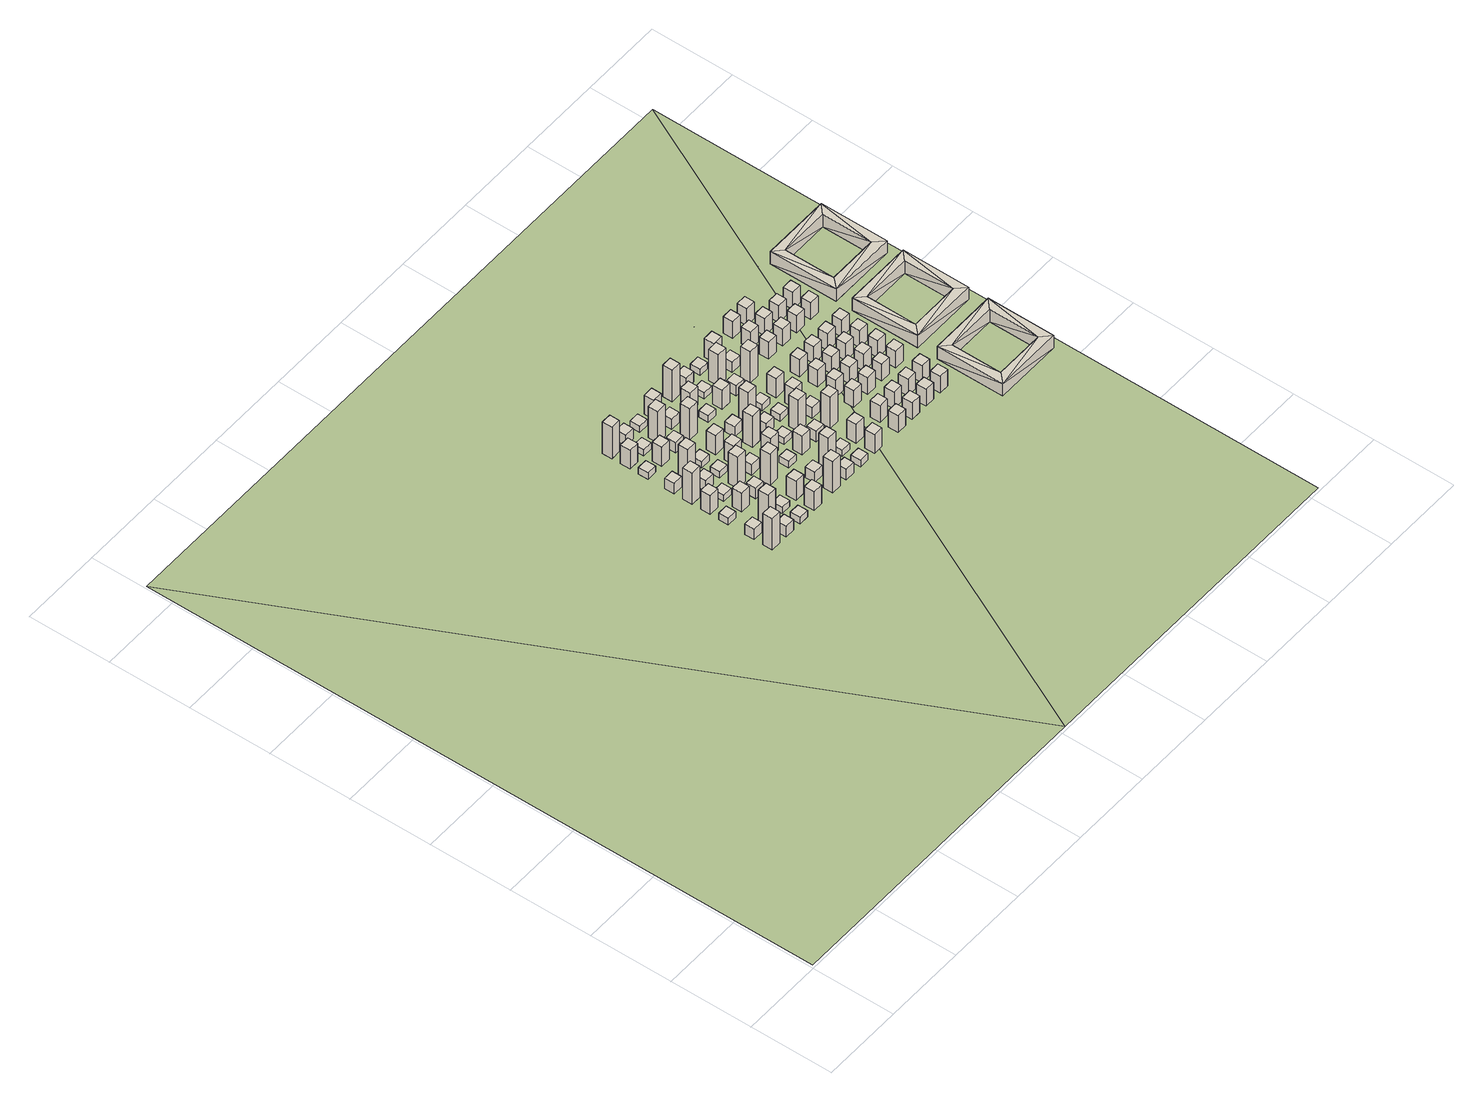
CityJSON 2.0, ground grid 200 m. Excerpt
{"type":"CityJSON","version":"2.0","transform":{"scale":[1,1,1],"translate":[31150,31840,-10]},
"CityObjects":{
"building1":{"type":"Building","geometry":[{"type":"Solid","lod":"1","boundaries":[[[[0,1,2,3]],[[4,5,2,1]],[[6,7,0,3]],[[0,7,4,1]],[[4,7,6,5]],[[6,3,2,5]]]]}]},
"building2":{"type":"Building","geometry":[{"type":"Solid","lod":"1","boundaries":[[[[8,9,10,11]],[[10,9,12,13]],[[14,15,8,11]],[[8,15,12,9]],[[14,13,12,15]],[[14,11,10,13]]]]}]},
"building3":{"type":"Building","geometry":[{"type":"Solid","lod":"1","boundaries":[[[[16,17,18,19]],[[20,21,18,17]],[[22,23,16,19]],[[16,23,20,17]],[[20,23,22,21]],[[22,19,18,21]]]]}]},
"building4":{"type":"Building","geometry":[{"type":"Solid","lod":"1","boundaries":[[[[24,25,26,27]],[[26,25,28,29]],[[30,31,24,27]],[[24,31,28,25]],[[30,29,28,31]],[[30,27,26,29]]]]}]},
"building5":{"type":"Building","geometry":[{"type":"Solid","lod":"1","boundaries":[[[[32,33,34,35]],[[34,33,36,37]],[[38,39,32,35]],[[32,39,36,33]],[[38,37,36,39]],[[38,35,34,37]]]]}]},
"building6":{"type":"Building","geometry":[{"type":"Solid","lod":"1","boundaries":[[[[40,41,42,43]],[[44,45,42,41]],[[46,47,40,43]],[[40,47,44,41]],[[44,47,46,45]],[[46,43,42,45]]]]}]},
"building7":{"type":"Building","geometry":[{"type":"Solid","lod":"1","boundaries":[[[[48,49,50,51]],[[52,53,50,49]],[[54,55,48,51]],[[48,55,52,49]],[[52,55,54,53]],[[54,51,50,53]]]]}]},
"building8":{"type":"Building","geometry":[{"type":"Solid","lod":"1","boundaries":[[[[56,57,58,59]],[[58,57,60,61]],[[62,63,56,59]],[[56,63,60,57]],[[62,61,60,63]],[[62,59,58,61]]]]}]},
"building9":{"type":"Building","geometry":[{"type":"Solid","lod":"1","boundaries":[[[[64,65,66,67]],[[66,65,68,69]],[[70,71,64,67]],[[64,71,68,65]],[[70,69,68,71]],[[70,67,66,69]]]]}]},
"building10":{"type":"Building","geometry":[{"type":"Solid","lod":"1","boundaries":[[[[72,73,74,75]],[[76,77,74,73]],[[78,79,72,75]],[[72,79,76,73]],[[76,79,78,77]],[[78,75,74,77]]]]}]},
"building11":{"type":"Building","geometry":[{"type":"Solid","lod":"1","boundaries":[[[[80,81,82,83]],[[84,85,82,81]],[[86,87,80,83]],[[80,87,84,81]],[[84,87,86,85]],[[86,83,82,85]]]]}]},
"building12":{"type":"Building","geometry":[{"type":"Solid","lod":"1","boundaries":[[[[88,89,90,91]],[[92,93,90,89]],[[94,95,88,91]],[[88,95,92,89]],[[92,95,94,93]],[[94,91,90,93]]]]}]},
"building13":{"type":"Building","geometry":[{"type":"Solid","lod":"1","boundaries":[[[[96,97,98,99]],[[100,101,98,97]],[[102,103,96,99]],[[96,103,100,97]],[[100,103,102,101]],[[102,99,98,101]]]]}]},
"building14":{"type":"Building","geometry":[{"type":"Solid","lod":"1","boundaries":[[[[104,105,106,107]],[[106,105,108,109]],[[110,111,104,107]],[[104,111,108,105]],[[110,109,108,111]],[[110,107,106,109]]]]}]},
"building15":{"type":"Building","geometry":[{"type":"Solid","lod":"1","boundaries":[[[[112,113,114,115]],[[114,113,116,117]],[[118,119,112,115]],[[112,119,116,113]],[[118,117,116,119]],[[118,115,114,117]]]]}]},
"building16":{"type":"Building","geometry":[{"type":"Solid","lod":"1","boundaries":[[[[120,121,122,123]],[[124,125,122,121]],[[126,127,120,123]],[[120,127,124,121]],[[124,127,126,125]],[[126,123,122,125]]]]}]},
"building17":{"type":"Building","geometry":[{"type":"Solid","lod":"1","boundaries":[[[[128,129,130,131]],[[132,133,130,129]],[[134,135,128,131]],[[128,135,132,129]],[[132,135,134,133]],[[134,131,130,133]]]]}]},
"building18":{"type":"Building","geometry":[{"type":"Solid","lod":"1","boundaries":[[[[136,137,138,139]],[[138,137,140,141]],[[142,143,136,139]],[[136,143,140,137]],[[142,141,140,143]],[[142,139,138,141]]]]}]},
"building19":{"type":"Building","geometry":[{"type":"Solid","lod":"1","boundaries":[[[[144,145,146,147]],[[146,145,148,149]],[[150,151,144,147]],[[144,151,148,145]],[[150,149,148,151]],[[150,147,146,149]]]]}]},
"building20":{"type":"Building","geometry":[{"type":"Solid","lod":"1","boundaries":[[[[152,153,154,155]],[[156,157,154,153]],[[158,159,152,155]],[[152,159,156,153]],[[156,159,158,157]],[[158,155,154,157]]]]}]},
"building21":{"type":"Building","geometry":[{"type":"Solid","lod":"1","boundaries":[[[[160,161,162,163]],[[162,161,164,165]],[[166,167,160,163]],[[160,167,164,161]],[[166,165,164,167]],[[166,163,162,165]]]]}]},
"building22":{"type":"Building","geometry":[{"type":"Solid","lod":"1","boundaries":[[[[168,169,170,171]],[[170,169,172,173]],[[174,175,168,171]],[[168,175,172,169]],[[174,173,172,175]],[[174,171,170,173]]]]}]},
"building23":{"type":"Building","geometry":[{"type":"Solid","lod":"1","boundaries":[[[[176,177,178,179]],[[180,181,178,177]],[[182,183,176,179]],[[176,183,180,177]],[[180,183,182,181]],[[182,179,178,181]]]]}]},
"building24":{"type":"Building","geometry":[{"type":"Solid","lod":"1","boundaries":[[[[184,185,186,187]],[[188,189,186,185]],[[190,191,184,187]],[[184,191,188,185]],[[188,191,190,189]],[[190,187,186,189]]]]}]},
"building25":{"type":"Building","geometry":[{"type":"Solid","lod":"1","boundaries":[[[[192,193,194,195]],[[196,197,194,193]],[[198,199,192,195]],[[192,199,196,193]],[[196,199,198,197]],[[198,195,194,197]]]]}]},
"building26":{"type":"Building","geometry":[{"type":"Solid","lod":"1","boundaries":[[[[200,201,202,203]],[[202,201,204,205]],[[206,207,200,203]],[[200,207,204,201]],[[206,205,204,207]],[[206,203,202,205]]]]}]},
"building27":{"type":"Building","geometry":[{"type":"Solid","lod":"1","boundaries":[[[[208,209,210,211]],[[212,213,210,209]],[[214,215,208,211]],[[208,215,212,209]],[[212,215,214,213]],[[214,211,210,213]]]]}]},
"building28":{"type":"Building","geometry":[{"type":"Solid","lod":"1","boundaries":[[[[216,217,218,219]],[[218,217,220,221]],[[222,223,216,219]],[[216,223,220,217]],[[222,221,220,223]],[[222,219,218,221]]]]}]},
"building29":{"type":"Building","geometry":[{"type":"Solid","lod":"1","boundaries":[[[[224,225,226,227]],[[226,225,228,229]],[[230,231,224,227]],[[224,231,228,225]],[[230,229,228,231]],[[230,227,226,229]]]]}]},
"building30":{"type":"Building","geometry":[{"type":"Solid","lod":"1","boundaries":[[[[232,233,234,235]],[[236,237,234,233]],[[238,239,232,235]],[[232,239,236,233]],[[236,239,238,237]],[[238,235,234,237]]]]}]},
"building31":{"type":"Building","geometry":[{"type":"Solid","lod":"1","boundaries":[[[[240,241,242,243]],[[242,241,244,245]],[[246,247,240,243]],[[240,247,244,241]],[[246,245,244,247]],[[246,243,242,245]]]]}]},
"building32":{"type":"Building","geometry":[{"type":"Solid","lod":"1","boundaries":[[[[248,249,250,251]],[[252,253,250,249]],[[254,255,248,251]],[[248,255,252,249]],[[252,255,254,253]],[[254,251,250,253]]]]}]},
"building33":{"type":"Building","geometry":[{"type":"Solid","lod":"1","boundaries":[[[[256,257,258,259]],[[258,257,260,261]],[[262,263,256,259]],[[256,263,260,257]],[[262,261,260,263]],[[262,259,258,261]]]]}]},
"building34":{"type":"Building","geometry":[{"type":"Solid","lod":"1","boundaries":[[[[264,265,266,267]],[[266,265,268,269]],[[270,271,264,267]],[[264,271,268,265]],[[270,269,268,271]],[[270,267,266,269]]]]}]},
"building35":{"type":"Building","geometry":[{"type":"Solid","lod":"1","boundaries":[[[[272,273,274,275]],[[276,277,274,273]],[[278,279,272,275]],[[272,279,276,273]],[[276,279,278,277]],[[278,275,274,277]]]]}]},
"building36":{"type":"Building","geometry":[{"type":"Solid","lod":"1","boundaries":[[[[280,281,282,283]],[[284,285,282,281]],[[286,287,280,283]],[[280,287,284,281]],[[284,287,286,285]],[[286,283,282,285]]]]}]},
"building37":{"type":"Building","geometry":[{"type":"Solid","lod":"1","boundaries":[[[[288,289,290,291]],[[292,293,290,289]],[[294,295,288,291]],[[288,295,292,289]],[[292,295,294,293]],[[294,291,290,293]]]]}]},
"building38":{"type":"Building","geometry":[{"type":"Solid","lod":"1","boundaries":[[[[296,297,298,299]],[[298,297,300,301]],[[302,303,296,299]],[[296,303,300,297]],[[302,301,300,303]],[[302,299,298,301]]]]}]},
"building39":{"type":"Building","geometry":[{"type":"Solid","lod":"1","boundaries":[[[[304,305,306,307]],[[306,305,308,309]],[[310,311,304,307]],[[304,311,308,305]],[[310,309,308,311]],[[310,307,306,309]]]]}]},
"building40":{"type":"Building","geometry":[{"type":"Solid","lod":"1","boundaries":[[[[312,313,314,315]],[[314,313,316,317]],[[318,319,312,315]],[[312,319,316,313]],[[318,317,316,319]],[[318,315,314,317]]]]}]},
"building41":{"type":"Building","geometry":[{"type":"Solid","lod":"1","boundaries":[[[[320,321,322,323]],[[324,325,322,321]],[[326,327,320,323]],[[320,327,324,321]],[[324,327,326,325]],[[326,323,322,325]]]]}]},
"building42":{"type":"Building","geometry":[{"type":"Solid","lod":"1","boundaries":[[[[328,329,330,331]],[[332,333,330,329]],[[334,335,328,331]],[[328,335,332,329]],[[332,335,334,333]],[[334,331,330,333]]]]}]},
"building43":{"type":"Building","geometry":[{"type":"Solid","lod":"1","boundaries":[[[[336,337,338,339]],[[338,337,340,341]],[[342,343,336,339]],[[336,343,340,337]],[[342,341,340,343]],[[342,339,338,341]]]]}]},
"building44":{"type":"Building","geometry":[{"type":"Solid","lod":"1","boundaries":[[[[344,345,346,347]],[[346,345,348,349]],[[350,351,344,347]],[[344,351,348,345]],[[350,349,348,351]],[[350,347,346,349]]]]}]},
"building45":{"type":"Building","geometry":[{"type":"Solid","lod":"1","boundaries":[[[[352,353,354,355]],[[354,353,356,357]],[[358,359,352,355]],[[352,359,356,353]],[[358,357,356,359]],[[358,355,354,357]]]]}]},
"building46":{"type":"Building","geometry":[{"type":"Solid","lod":"1","boundaries":[[[[360,361,362,363]],[[364,365,362,361]],[[366,367,360,363]],[[360,367,364,361]],[[364,367,366,365]],[[366,363,362,365]]]]}]},
"building47":{"type":"Building","geometry":[{"type":"Solid","lod":"1","boundaries":[[[[368,369,370,371]],[[372,373,370,369]],[[374,375,368,371]],[[368,375,372,369]],[[372,375,374,373]],[[374,371,370,373]]]]}]},
"building48":{"type":"Building","geometry":[{"type":"Solid","lod":"1","boundaries":[[[[376,377,378,379]],[[380,381,378,377]],[[382,383,376,379]],[[376,383,380,377]],[[380,383,382,381]],[[382,379,378,381]]]]}]},
"building49":{"type":"Building","geometry":[{"type":"Solid","lod":"1","boundaries":[[[[384,385,386,387]],[[388,389,386,385]],[[390,391,384,387]],[[384,391,388,385]],[[388,391,390,389]],[[390,387,386,389]]]]}]},
"building50":{"type":"Building","geometry":[{"type":"Solid","lod":"1","boundaries":[[[[392,393,394,395]],[[394,393,396,397]],[[398,399,392,395]],[[392,399,396,393]],[[398,397,396,399]],[[398,395,394,397]]]]}]},
"building51":{"type":"Building","geometry":[{"type":"Solid","lod":"1","boundaries":[[[[400,401,402,403]],[[402,401,404,405]],[[406,407,400,403]],[[400,407,404,401]],[[406,405,404,407]],[[406,403,402,405]]]]}]},
"building52":{"type":"Building","geometry":[{"type":"Solid","lod":"1","boundaries":[[[[408,409,410,411]],[[412,413,410,409]],[[414,415,408,411]],[[408,415,412,409]],[[412,415,414,413]],[[414,411,410,413]]]]}]},
"building53":{"type":"Building","geometry":[{"type":"Solid","lod":"1","boundaries":[[[[416,417,418,419]],[[420,421,418,417]],[[422,423,416,419]],[[416,423,420,417]],[[420,423,422,421]],[[422,419,418,421]]]]}]},
"building54":{"type":"Building","geometry":[{"type":"Solid","lod":"1","boundaries":[[[[424,425,426,427]],[[426,425,428,429]],[[430,431,424,427]],[[424,431,428,425]],[[430,429,428,431]],[[430,427,426,429]]]]}]},
"building55":{"type":"Building","geometry":[{"type":"Solid","lod":"1","boundaries":[[[[432,433,434,435]],[[434,433,436,437]],[[438,439,432,435]],[[432,439,436,433]],[[438,437,436,439]],[[438,435,434,437]]]]}]},
"building56":{"type":"Building","geometry":[{"type":"Solid","lod":"1","boundaries":[[[[440,441,442,443]],[[444,445,442,441]],[[446,447,440,443]],[[440,447,444,441]],[[444,447,446,445]],[[446,443,442,445]]]]}]},
"building57":{"type":"Building","geometry":[{"type":"Solid","lod":"1","boundaries":[[[[448,449,450,451]],[[450,449,452,453]],[[454,455,448,451]],[[448,455,452,449]],[[454,453,452,455]],[[454,451,450,453]]]]}]},
"building58":{"type":"Building","geometry":[{"type":"Solid","lod":"1","boundaries":[[[[456,457,458,459]],[[458,457,460,461]],[[462,463,456,459]],[[456,463,460,457]],[[462,461,460,463]],[[462,459,458,461]]]]}]},
"building59":{"type":"Building","geometry":[{"type":"Solid","lod":"1","boundaries":[[[[464,465,466,467]],[[468,469,466,465]],[[470,471,464,467]],[[464,471,468,465]],[[468,471,470,469]],[[470,467,466,469]]]]}]},
"building60":{"type":"Building","geometry":[{"type":"Solid","lod":"1","boundaries":[[[[472,473,474,475]],[[476,477,474,473]],[[478,479,472,475]],[[472,479,476,473]],[[476,479,478,477]],[[478,475,474,477]]]]}]},
"building61":{"type":"Building","geometry":[{"type":"Solid","lod":"1","boundaries":[[[[480,481,482,483]],[[484,485,482,481]],[[486,487,480,483]],[[480,487,484,481]],[[484,487,486,485]],[[486,483,482,485]]]]}]},
"building62":{"type":"Building","geometry":[{"type":"Solid","lod":"1","boundaries":[[[[488,489,490,491]],[[490,489,492,493]],[[494,495,488,491]],[[488,495,492,489]],[[494,493,492,495]],[[494,491,490,493]]]]}]},
"building63":{"type":"Building","geometry":[{"type":"Solid","lod":"1","boundaries":[[[[496,497,498,499]],[[500,501,498,497]],[[502,503,496,499]],[[496,503,500,497]],[[500,503,502,501]],[[502,499,498,501]]]]}]},
"building64":{"type":"Building","geometry":[{"type":"Solid","lod":"1","boundaries":[[[[504,505,506,507]],[[506,505,508,509]],[[510,511,504,507]],[[504,511,508,505]],[[510,509,508,511]],[[510,507,506,509]]]]}]},
"building65":{"type":"Building","geometry":[{"type":"Solid","lod":"1","boundaries":[[[[512,513,514,515]],[[514,513,516,517]],[[518,519,512,515]],[[512,519,516,513]],[[518,517,516,519]],[[518,515,514,517]]]]}]},
"building66":{"type":"Building","geometry":[{"type":"Solid","lod":"1","boundaries":[[[[520,521,522,523]],[[522,521,524,525]],[[526,527,520,523]],[[520,527,524,521]],[[526,525,524,527]],[[526,523,522,525]]]]}]},
"building67":{"type":"Building","geometry":[{"type":"Solid","lod":"1","boundaries":[[[[528,529,530,531]],[[532,533,530,529]],[[534,535,528,531]],[[528,535,532,529]],[[532,535,534,533]],[[534,531,530,533]]]]}]},
"building68":{"type":"Building","geometry":[{"type":"Solid","lod":"1","boundaries":[[[[536,537,538,539]],[[540,541,538,537]],[[542,543,536,539]],[[536,543,540,537]],[[540,543,542,541]],[[542,539,538,541]]]]}]},
"building69":{"type":"Building","geometry":[{"type":"Solid","lod":"1","boundaries":[[[[544,545,546,547]],[[546,545,548,549]],[[550,551,544,547]],[[544,551,548,545]],[[550,549,548,551]],[[550,547,546,549]]]]}]},
"building70":{"type":"Building","geometry":[{"type":"Solid","lod":"1","boundaries":[[[[552,553,554,555]],[[556,557,554,553]],[[558,559,552,555]],[[552,559,556,553]],[[556,559,558,557]],[[558,555,554,557]]]]}]},
"building71":{"type":"Building","geometry":[{"type":"Solid","lod":"1","boundaries":[[[[560,561,562,563]],[[562,561,564,565]],[[566,567,560,563]],[[560,567,564,561]],[[566,565,564,567]],[[566,563,562,565]]]]}]},
"building72":{"type":"Building","geometry":[{"type":"Solid","lod":"1","boundaries":[[[[568,569,570,571]],[[572,573,570,569]],[[574,575,568,571]],[[568,575,572,569]],[[572,575,574,573]],[[574,571,570,573]]]]}]},
"building73":{"type":"Building","geometry":[{"type":"Solid","lod":"1","boundaries":[[[[576,577,578,579]],[[580,581,578,577]],[[582,583,576,579]],[[576,583,580,577]],[[580,583,582,581]],[[582,579,578,581]]]]}]},
"building74":{"type":"Building","geometry":[{"type":"Solid","lod":"1","boundaries":[[[[584,585,586,587]],[[586,585,588,589]],[[590,591,584,587]],[[584,591,588,585]],[[590,589,588,591]],[[590,587,586,589]]]]}]},
"building75":{"type":"Building","geometry":[{"type":"Solid","lod":"1","boundaries":[[[[592,593,594,595]],[[594,593,596,597]],[[598,599,592,595]],[[592,599,596,593]],[[598,597,596,599]],[[598,595,594,597]]]]}]},
"building76":{"type":"Building","geometry":[{"type":"Solid","lod":"1","boundaries":[[[[600,601,602,603]],[[602,601,604,605]],[[606,607,600,603]],[[600,607,604,601]],[[606,605,604,607]],[[606,603,602,605]]]]}]},
"building77":{"type":"Building","geometry":[{"type":"Solid","lod":"1","boundaries":[[[[608,609,610,611]],[[610,609,612,613]],[[614,615,608,611]],[[608,615,612,609]],[[614,613,612,615]],[[614,611,610,613]]]]}]},
"building78":{"type":"Building","geometry":[{"type":"Solid","lod":"1","boundaries":[[[[616,617,618,619]],[[620,621,618,617]],[[622,623,616,619]],[[616,623,620,617]],[[620,623,622,621]],[[622,619,618,621]]]]}]},
"building79":{"type":"Building","geometry":[{"type":"Solid","lod":"1","boundaries":[[[[624,625,626,627]],[[628,629,626,625]],[[630,631,624,627]],[[624,631,628,625]],[[628,631,630,629]],[[630,627,626,629]]]]}]},
"building80":{"type":"Building","geometry":[{"type":"Solid","lod":"1","boundaries":[[[[632,633,634,635]],[[634,633,636,637]],[[638,639,632,635]],[[632,639,636,633]],[[638,637,636,639]],[[638,635,634,637]]]]}]},
"building81":{"type":"Building","geometry":[{"type":"Solid","lod":"1","boundaries":[[[[640,641,642,643]],[[642,641,644,645]],[[646,647,640,643]],[[640,647,644,641]],[[646,645,644,647]],[[646,643,642,645]]]]}]},
"building82":{"type":"Building","geometry":[{"type":"Solid","lod":"1","boundaries":[[[[648,649,650,651]],[[652,653,650,649]],[[654,655,648,651]],[[648,655,652,649]],[[652,655,654,653]],[[654,651,650,653]]]]}]},
"building83":{"type":"Building","geometry":[{"type":"Solid","lod":"1","boundaries":[[[[656,657,658,659]],[[660,661,658,657]],[[662,663,656,659]],[[656,663,660,657]],[[660,663,662,661]],[[662,659,658,661]]]]}]},
"building84":{"type":"Building","geometry":[{"type":"Solid","lod":"1","boundaries":[[[[664,665,666,667]],[[668,669,666,665]],[[670,671,664,667]],[[664,671,668,665]],[[668,671,670,669]],[[670,667,666,669]]]]}]},
"building85":{"type":"Building","geometry":[{"type":"Solid","lod":"1","boundaries":[[[[672,673,674,675]],[[676,677,674,673]],[[678,679,672,675]],[[672,679,676,673]],[[676,679,678,677]],[[678,675,674,677]]]]}]},
"building86":{"type":"Building","geometry":[{"type":"Solid","lod":"1","boundaries":[[[[680,681,682,683]],[[682,681,684,685]],[[686,687,680,683]],[[680,687,684,681]],[[686,685,684,687]],[[686,683,682,685]]]]}]},
"building87":{"type":"Building","geometry":[{"type":"Solid","lod":"1","boundaries":[[[[688,689,690,691]],[[690,689,692,693]],[[694,695,688,691]],[[688,695,692,689]],[[694,693,692,695]],[[694,691,690,693]]]]}]},
"building88":{"type":"Building","geometry":[{"type":"Solid","lod":"1","boundaries":[[[[696,697,698,699]],[[700,701,698,697]],[[702,703,696,699]],[[696,703,700,697]],[[700,703,702,701]],[[702,699,698,701]]]]}]},
"building89":{"type":"Building","geometry":[{"type":"Solid","lod":"1","boundaries":[[[[704,705,706,707]],[[706,705,708,709]],[[710,711,704,707]],[[704,711,708,705]],[[710,709,708,711]],[[710,707,706,709]]]]}]},
"building90":{"type":"Building","geometry":[{"type":"Solid","lod":"1","boundaries":[[[[712,713,714,715]],[[716,717,714,713]],[[718,719,712,715]],[[712,719,716,713]],[[716,719,718,717]],[[718,715,714,717]]]]}]},
"building91":{"type":"Building","geometry":[{"type":"Solid","lod":"1","boundaries":[[[[720,721,722,723]],[[722,721,724,725]],[[726,727,720,723]],[[720,727,724,721]],[[726,725,724,727]],[[726,723,722,725]]]]}]},
"building92":{"type":"Building","geometry":[{"type":"Solid","lod":"1","boundaries":[[[[728,729,730,731]],[[732,733,730,729]],[[734,735,728,731]],[[728,735,732,729]],[[732,735,734,733]],[[734,731,730,733]]]]}]},
"building93":{"type":"Building","geometry":[{"type":"Solid","lod":"1","boundaries":[[[[736,737,738,739]],[[738,737,740,741]],[[742,743,736,739]],[[736,743,740,737]],[[742,741,740,743]],[[742,739,738,741]]]]}]},
"building94":{"type":"Building","geometry":[{"type":"Solid","lod":"1","boundaries":[[[[744,745,746,747]],[[746,745,748,749]],[[750,751,744,747]],[[744,751,748,745]],[[750,749,748,751]],[[750,747,746,749]]]]}]},
"building95":{"type":"Building","geometry":[{"type":"Solid","lod":"1","boundaries":[[[[752,753,754,755]],[[756,757,754,753]],[[758,759,752,755]],[[752,759,756,753]],[[756,759,758,757]],[[758,755,754,757]]]]}]},
"building96":{"type":"Building","geometry":[{"type":"Solid","lod":"1","boundaries":[[[[760,761,762,763]],[[764,765,762,761]],[[766,767,760,763]],[[760,767,764,761]],[[764,767,766,765]],[[766,763,762,765]]]]}]},
"building97":{"type":"Building","geometry":[{"type":"Solid","lod":"1","boundaries":[[[[768,769,770,771]],[[772,773,770,769]],[[774,775,768,771]],[[768,775,772,769]],[[772,775,774,773]],[[774,771,770,773]]]]}]},
"building98":{"type":"Building","geometry":[{"type":"Solid","lod":"1","boundaries":[[[[776,777,778,779]],[[780,781,778,777]],[[782,783,776,779]],[[776,783,780,777]],[[780,783,782,781]],[[782,779,778,781]]]]}]},
"building99":{"type":"Building","geometry":[{"type":"Solid","lod":"1","boundaries":[[[[784,785,786,787]],[[786,785,788,789]],[[790,791,784,787]],[[784,791,788,785]],[[790,789,788,791]],[[790,787,786,789]]]]}]},
"building100":{"type":"Building","geometry":[{"type":"Solid","lod":"1","boundaries":[[[[792,793,794,795]],[[794,793,796,797]],[[798,799,792,795]],[[792,799,796,793]],[[798,797,796,799]],[[798,795,794,797]]]]}]},
"building101":{"type":"Building","geometry":[{"type":"Solid","lod":"1","boundaries":[[[[800,801,802,803]],[[802,801,804,805]],[[806,807,800,803]],[[800,807,804,801]],[[806,805,804,807]],[[806,803,802,805]]]]}]},
"building102":{"type":"Building","geometry":[{"type":"Solid","lod":"1","boundaries":[[[[808,809,810,811]],[[810,809,812,813]],[[814,815,808,811]],[[808,815,812,809]],[[814,813,812,815]],[[814,811,810,813]]]]}]},
"building103":{"type":"Building","geometry":[{"type":"Solid","lod":"1","boundaries":[[[[816,817,818,819]],[[820,821,818,817]],[[822,823,816,819]],[[816,823,820,817]],[[820,823,822,821]],[[822,819,818,821]]]]}]},
"building104":{"type":"Building","geometry":[{"type":"Solid","lod":"1","boundaries":[[[[824,825,826,827]],[[826,825,828,829]],[[830,831,824,827]],[[824,831,828,825]],[[830,829,828,831]],[[830,827,826,829]]]]}]},
"building105":{"type":"Building","geometry":[{"type":"Solid","lod":"1","boundaries":[[[[832,833,834,835]],[[836,837,834,833]],[[838,839,832,835]],[[832,839,836,833]],[[836,839,838,837]],[[838,835,834,837]]]]}]},
"building106":{"type":"Building","geometry":[{"type":"Solid","lod":"1","boundaries":[[[[840,841,842,843]],[[842,841,844,845]],[[846,847,840,843]],[[840,847,844,841]],[[846,845,844,847]],[[846,843,842,845]]]]}]},
"building107":{"type":"Building","geometry":[{"type":"Solid","lod":"1","boundaries":[[[[848,849,850]],[[850,849,851]],[[849,852,851]],[[853,851,852]],[[853,854,851]],[[855,854,853]],[[848,850,855]],[[848,855,853]],[[848,853,856]],[[856,853,857]],[[858,853,852]],[[858,857,853]],[[857,858,859]],[[859,858,860]],[[858,861,860]],[[856,860,861]],[[856,862,860]],[[863,862,856]],[[857,859,863]],[[857,863,856]],[[849,848,856]],[[849,856,861]],[[861,858,849]],[[849,858,852]],[[850,851,860]],[[860,851,859]],[[851,863,859]],[[862,863,855]],[[855,863,854]],[[851,854,863]],[[860,855,850]],[[860,862,855]]]]}]},
"building108":{"type":"Building","geometry":[{"type":"Solid","lod":"1","boundaries":[[[[864,865,866]],[[866,865,867]],[[865,868,867]],[[869,867,868]],[[869,870,867]],[[871,870,869]],[[864,866,871]],[[864,871,869]],[[864,869,872]],[[872,869,873]],[[874,869,868]],[[874,873,869]],[[873,874,875]],[[875,874,876]],[[874,877,876]],[[872,876,877]],[[872,878,876]],[[879,878,872]],[[873,875,879]],[[873,879,872]],[[865,864,872]],[[865,872,877]],[[877,874,865]],[[865,874,868]],[[866,867,876]],[[876,867,875]],[[867,879,875]],[[878,879,871]],[[871,879,870]],[[867,870,879]],[[876,871,866]],[[876,878,871]]]]}]},
"building109":{"type":"Building","geometry":[{"type":"Solid","lod":"1","boundaries":[[[[880,881,882]],[[881,883,882]],[[881,884,883]],[[885,883,884]],[[885,886,883]],[[887,886,885]],[[880,882,887]],[[880,887,885]],[[880,885,888]],[[888,885,889]],[[890,885,884]],[[890,889,885]],[[889,890,891]],[[890,892,891]],[[890,893,892]],[[888,892,893]],[[888,894,892]],[[895,894,888]],[[889,891,895]],[[889,895,888]],[[881,880,888]],[[881,888,893]],[[893,890,881]],[[881,890,884]],[[882,883,892]],[[892,883,891]],[[883,895,891]],[[894,895,887]],[[887,895,886]],[[883,886,895]],[[892,887,882]],[[892,894,887]]]]}]},
"terrain1":{"type":"TINRelief","attributes":{"name":"ground","lod":1},"geometry":[{"type":"CompositeSurface","lod":"1","boundaries":[[[896,897,898]],[[898,899,900]],[[897,899,898]]]}]},
"landuse1":{"type":"LandUse","geometry":[{"type":"MultiSurface","lod":"1","boundaries":[[[901,902,903,904]]]}]},
"landuse2":{"type":"LandUse","geometry":[{"type":"MultiSurface","lod":"1","boundaries":[[[905,906,907,908]]]}]},
"landuse3":{"type":"LandUse","geometry":[{"type":"MultiSurface","lod":"1","boundaries":[[[909,910,911,912]]]}]},
"landuse4":{"type":"LandUse","geometry":[{"type":"MultiSurface","lod":"1","boundaries":[[[913,914,915,916]]]}]},
"landuse5":{"type":"LandUse","geometry":[{"type":"MultiSurface","lod":"1","boundaries":[[[917,918,919,920]]]}]},
"landuse6":{"type":"LandUse","geometry":[{"type":"MultiSurface","lod":"1","boundaries":[[[921,922,923,924]]]}]},
"landuse7":{"type":"LandUse","geometry":[{"type":"MultiSurface","lod":"1","boundaries":[[[925,926,927,928]]]}]},
"landuse8":{"type":"LandUse","geometry":[{"type":"MultiSurface","lod":"1","boundaries":[[[929,930,931,932]]]}]},
"landuse9":{"type":"LandUse","geometry":[{"type":"MultiSurface","lod":"1","boundaries":[[[933,934,935,936]]]}]},
"landuse10":{"type":"LandUse","geometry":[{"type":"MultiSurface","lod":"1","boundaries":[[[937,938,939,940]]]}]},
"landuse11":{"type":"LandUse","geometry":[{"type":"MultiSurface","lod":"1","boundaries":[[[941,942,943,944]]]}]},
"landuse12":{"type":"LandUse","geometry":[{"type":"MultiSurface","lod":"1","boundaries":[[[945,946,947,948]]]}]}
},
"vertices":[
[840,778,100],[840,778,10],[840,754,10],[840,754,100],[864,778,10],[864,754,10],[864,754,100],[864,778,100],
[840,823,40],[840,823,10],[840,799,10],[840,799,40],[864,823,10],[864,799,10],[864,799,40],[864,823,40],
[840,888,28],[840,888,10],[840,864,10],[840,864,28],[864,888,10],[864,864,10],[864,864,28],[864,888,28],
[884,778,40],[884,778,10],[884,754,10],[884,754,40],[908,778,10],[908,754,10],[908,754,40],[908,778,40],
[840,933,64],[840,933,10],[840,909,10],[840,909,64],[864,933,10],[864,909,10],[864,909,64],[864,933,64],
[884,823,100],[884,823,10],[884,799,10],[884,799,100],[908,823,10],[908,799,10],[908,799,100],[908,823,100],
[840,978,100],[840,978,10],[840,954,10],[840,954,100],[864,978,10],[864,954,10],[864,954,100],[864,978,100],
[840,1023,40],[840,1023,10],[840,999,10],[840,999,40],[864,1023,10],[864,999,10],[864,999,40],[864,1023,40],
[884,888,64],[884,888,10],[884,864,10],[884,864,64],[908,888,10],[908,864,10],[908,864,64],[908,888,64],
[929,778,28],[929,778,10],[929,754,10],[929,754,28],[953,778,10],[953,754,10],[953,754,28],[953,778,28],
[884,933,28],[884,933,10],[884,909,10],[884,909,28],[908,933,10],[908,909,10],[908,909,28],[908,933,28],
[840,1088,28],[840,1088,10],[840,1064,10],[840,1064,28],[864,1088,10],[864,1064,10],[864,1064,28],[864,1088,28],
[929,823,28],[929,823,10],[929,799,10],[929,799,28],[953,823,10],[953,799,10],[953,799,28],[953,823,28],
[884,978,40],[884,978,10],[884,954,10],[884,954,40],[908,978,10],[908,954,10],[908,954,40],[908,978,40],
[840,1133,64],[840,1133,10],[840,1109,10],[840,1109,64],[864,1133,10],[864,1109,10],[864,1109,64],[864,1133,64],
[884,1023,100],[884,1023,10],[884,999,10],[884,999,100],[908,1023,10],[908,999,10],[908,999,100],[908,1023,100],
[840,1178,100],[840,1178,10],[840,1154,10],[840,1154,100],[864,1178,10],[864,1154,10],[864,1154,100],[864,1178,100],
[929,888,40],[929,888,10],[929,864,10],[929,864,40],[953,888,10],[953,864,10],[953,864,40],[953,888,40],
[974,778,64],[974,778,10],[974,754,10],[974,754,64],[998,778,10],[998,754,10],[998,754,64],[998,778,64],
[929,933,100],[929,933,10],[929,909,10],[929,909,100],[953,933,10],[953,909,10],[953,909,100],[953,933,100],
[884,1088,64],[884,1088,10],[884,1064,10],[884,1064,64],[908,1088,10],[908,1064,10],[908,1064,64],[908,1088,64],
[974,823,64],[974,823,10],[974,799,10],[974,799,64],[998,823,10],[998,799,10],[998,799,64],[998,823,64],
[929,978,28],[929,978,10],[929,954,10],[929,954,28],[953,978,10],[953,954,10],[953,954,28],[953,978,28],
[884,1133,28],[884,1133,10],[884,1109,10],[884,1109,28],[908,1133,10],[908,1109,10],[908,1109,28],[908,1133,28],
[929,1023,28],[929,1023,10],[929,999,10],[929,999,28],[953,1023,10],[953,999,10],[953,999,28],[953,1023,28],
[884,1178,40],[884,1178,10],[884,1154,10],[884,1154,40],[908,1178,10],[908,1154,10],[908,1154,40],[908,1178,40],
[974,888,100],[974,888,10],[974,864,10],[974,864,100],[998,888,10],[998,864,10],[998,864,100],[998,888,100],
[974,933,40],[974,933,10],[974,909,10],[974,909,40],[998,933,10],[998,909,10],[998,909,40],[998,933,40],
[929,1088,40],[929,1088,10],[929,1064,10],[929,1064,40],[953,1088,10],[953,1064,10],[953,1064,40],[953,1088,40],
[1034,778,100],[1034,778,10],[1034,754,10],[1034,754,100],[1058,778,10],[1058,754,10],[1058,754,100],[1058,778,100],
[974,978,64],[974,978,10],[974,954,10],[974,954,64],[998,978,10],[998,954,10],[998,954,64],[998,978,64],
[929,1133,100],[929,1133,10],[929,1109,10],[929,1109,100],[953,1133,10],[953,1109,10],[953,1109,100],[953,1133,100],
[1034,823,40],[1034,823,10],[1034,799,10],[1034,799,40],[1058,823,10],[1058,799,10],[1058,799,40],[1058,823,40],
[974,1023,64],[974,1023,10],[974,999,10],[974,999,64],[998,1023,10],[998,999,10],[998,999,64],[998,1023,64],
[929,1178,28],[929,1178,10],[929,1154,10],[929,1154,28],[953,1178,10],[953,1154,10],[953,1154,28],[953,1178,28],
[1034,888,28],[1034,888,10],[1034,864,10],[1034,864,28],[1058,888,10],[1058,864,10],[1058,864,28],[1058,888,28],
[974,1088,100],[974,1088,10],[974,1064,10],[974,1064,100],[998,1088,10],[998,1064,10],[998,1064,100],[998,1088,100],
[1078,778,40],[1078,778,10],[1078,754,10],[1078,754,40],[1102,778,10],[1102,754,10],[1102,754,40],[1102,778,40],
[1034,933,64],[1034,933,10],[1034,909,10],[1034,909,64],[1058,933,10],[1058,909,10],[1058,909,64],[1058,933,64],
[974,1133,40],[974,1133,10],[974,1109,10],[974,1109,40],[998,1133,10],[998,1109,10],[998,1109,40],[998,1133,40],
[1078,823,100],[1078,823,10],[1078,799,10],[1078,799,100],[1102,823,10],[1102,799,10],[1102,799,100],[1102,823,100],
[1034,978,100],[1034,978,10],[1034,954,10],[1034,954,100],[1058,978,10],[1058,954,10],[1058,954,100],[1058,978,100],
[974,1178,64],[974,1178,10],[974,1154,10],[974,1154,64],[998,1178,10],[998,1154,10],[998,1154,64],[998,1178,64],
[1034,1023,40],[1034,1023,10],[1034,999,10],[1034,999,40],[1058,1023,10],[1058,999,10],[1058,999,40],[1058,1023,40],
[1078,888,64],[1078,888,10],[1078,864,10],[1078,864,64],[1102,888,10],[1102,864,10],[1102,864,64],[1102,888,64],
[1123,778,28],[1123,778,10],[1123,754,10],[1123,754,28],[1147,778,10],[1147,754,10],[1147,754,28],[1147,778,28],
[1078,933,28],[1078,933,10],[1078,909,10],[1078,909,28],[1102,933,10],[1102,909,10],[1102,909,28],[1102,933,28],
[1034,1088,28],[1034,1088,10],[1034,1064,10],[1034,1064,28],[1058,1088,10],[1058,1064,10],[1058,1064,28],[1058,1088,28],
[1123,823,28],[1123,823,10],[1123,799,10],[1123,799,28],[1147,823,10],[1147,799,10],[1147,799,28],[1147,823,28],
[1078,978,40],[1078,978,10],[1078,954,10],[1078,954,40],[1102,978,10],[1102,954,10],[1102,954,40],[1102,978,40],
[1034,1133,64],[1034,1133,10],[1034,1109,10],[1034,1109,64],[1058,1133,10],[1058,1109,10],[1058,1109,64],[1058,1133,64],
[1078,1023,100],[1078,1023,10],[1078,999,10],[1078,999,100],[1102,1023,10],[1102,999,10],[1102,999,100],[1102,1023,100],
[1034,1178,100],[1034,1178,10],[1034,1154,10],[1034,1154,100],[1058,1178,10],[1058,1154,10],[1058,1154,100],[1058,1178,100],
[1123,888,40],[1123,888,10],[1123,864,10],[1123,864,40],[1147,888,10],[1147,864,10],[1147,864,40],[1147,888,40],
[1168,778,64],[1168,778,10],[1168,754,10],[1168,754,64],[1192,778,10],[1192,754,10],[1192,754,64],[1192,778,64],
[1123,933,100],[1123,933,10],[1123,909,10],[1123,909,100],[1147,933,10],[1147,909,10],[1147,909,100],[1147,933,100],
[1078,1088,64],[1078,1088,10],[1078,1064,10],[1078,1064,64],[1102,1088,10],[1102,1064,10],[1102,1064,64],[1102,1088,64],
[1168,823,64],[1168,823,10],[1168,799,10],[1168,799,64],[1192,823,10],[1192,799,10],[1192,799,64],[1192,823,64],
[1123,978,28],[1123,978,10],[1123,954,10],[1123,954,28],[1147,978,10],[1147,954,10],[1147,954,28],[1147,978,28],
[1078,1133,28],[1078,1133,10],[1078,1109,10],[1078,1109,28],[1102,1133,10],[1102,1109,10],[1102,1109,28],[1102,1133,28],
[1123,1023,28],[1123,1023,10],[1123,999,10],[1123,999,28],[1147,1023,10],[1147,999,10],[1147,999,28],[1147,1023,28],
[1078,1178,40],[1078,1178,10],[1078,1154,10],[1078,1154,40],[1102,1178,10],[1102,1154,10],[1102,1154,40],[1102,1178,40],
[1168,888,100],[1168,888,10],[1168,864,10],[1168,864,100],[1192,888,10],[1192,864,10],[1192,864,100],[1192,888,100],
[1168,933,40],[1168,933,10],[1168,909,10],[1168,909,40],[1192,933,10],[1192,909,10],[1192,909,40],[1192,933,40],
[1123,1088,40],[1123,1088,10],[1123,1064,10],[1123,1064,40],[1147,1088,10],[1147,1064,10],[1147,1064,40],[1147,1088,40],
[1168,978,64],[1168,978,10],[1168,954,10],[1168,954,64],[1192,978,10],[1192,954,10],[1192,954,64],[1192,978,64],
[1123,1133,100],[1123,1133,10],[1123,1109,10],[1123,1109,100],[1147,1133,10],[1147,1109,10],[1147,1109,100],[1147,1133,100],
[1241,776,58],[1241,776,10],[1241,752,10],[1241,752,58],[1265,776,10],[1265,752,10],[1265,752,58],[1265,776,58],
[1168,1023,64],[1168,1023,10],[1168,999,10],[1168,999,64],[1192,1023,10],[1192,999,10],[1192,999,64],[1192,1023,64],
[1123,1178,28],[1123,1178,10],[1123,1154,10],[1123,1154,28],[1147,1178,10],[1147,1154,10],[1147,1154,28],[1147,1178,28],
[1241,821,58],[1241,821,10],[1241,797,10],[1241,797,58],[1265,821,10],[1265,797,10],[1265,797,58],[1265,821,58],
[1168,1088,100],[1168,1088,10],[1168,1064,10],[1168,1064,100],[1192,1088,10],[1192,1064,10],[1192,1064,100],[1192,1088,100],
[1241,886,58],[1241,886,10],[1241,862,10],[1241,862,58],[1265,886,10],[1265,862,10],[1265,862,58],[1265,886,58],
[1168,1133,40],[1168,1133,10],[1168,1109,10],[1168,1109,40],[1192,1133,10],[1192,1109,10],[1192,1109,40],[1192,1133,40],
[1286,776,58],[1286,776,10],[1286,752,10],[1286,752,58],[1310,776,10],[1310,752,10],[1310,752,58],[1310,776,58],
[1241,931,58],[1241,931,10],[1241,907,10],[1241,907,58],[1265,931,10],[1265,907,10],[1265,907,58],[1265,931,58],
[1168,1178,64],[1168,1178,10],[1168,1154,10],[1168,1154,64],[1192,1178,10],[1192,1154,10],[1192,1154,64],[1192,1178,64],
[1286,821,58],[1286,821,10],[1286,797,10],[1286,797,58],[1310,821,10],[1310,797,10],[1310,797,58],[1310,821,58],
[1241,976,58],[1241,976,10],[1241,952,10],[1241,952,58],[1265,976,10],[1265,952,10],[1265,952,58],[1265,976,58],
[1241,1021,58],[1241,1021,10],[1241,997,10],[1241,997,58],[1265,1021,10],[1265,997,10],[1265,997,58],[1265,1021,58],
[1286,886,58],[1286,886,10],[1286,862,10],[1286,862,58],[1310,886,10],[1310,862,10],[1310,862,58],[1310,886,58],
[1331,776,58],[1331,776,10],[1331,752,10],[1331,752,58],[1355,776,10],[1355,752,10],[1355,752,58],[1355,776,58],
[1286,931,58],[1286,931,10],[1286,907,10],[1286,907,58],[1310,931,10],[1310,907,10],[1310,907,58],[1310,931,58],
[1241,1098,58],[1241,1098,10],[1241,1074,10],[1241,1074,58],[1265,1098,10],[1265,1074,10],[1265,1074,58],[1265,1098,58],
[1331,821,58],[1331,821,10],[1331,797,10],[1331,797,58],[1355,821,10],[1355,797,10],[1355,797,58],[1355,821,58],
[1286,976,58],[1286,976,10],[1286,952,10],[1286,952,58],[1310,976,10],[1310,952,10],[1310,952,58],[1310,976,58],
[1241,1143,58],[1241,1143,10],[1241,1119,10],[1241,1119,58],[1265,1143,10],[1265,1119,10],[1265,1119,58],[1265,1143,58],
[1286,1021,58],[1286,1021,10],[1286,997,10],[1286,997,58],[1310,1021,10],[1310,997,10],[1310,997,58],[1310,1021,58],
[1331,886,58],[1331,886,10],[1331,862,10],[1331,862,58],[1355,886,10],[1355,862,10],[1355,862,58],[1355,886,58],
[1241,1188,58],[1241,1188,10],[1241,1164,10],[1241,1164,58],[1265,1188,10],[1265,1164,10],[1265,1164,58],[1265,1188,58],
[1376,776,58],[1376,776,10],[1376,752,10],[1376,752,58],[1400,776,10],[1400,752,10],[1400,752,58],[1400,776,58],
[1331,931,58],[1331,931,10],[1331,907,10],[1331,907,58],[1355,931,10],[1355,907,10],[1355,907,58],[1355,931,58],
[1286,1098,58],[1286,1098,10],[1286,1074,10],[1286,1074,58],[1310,1098,10],[1310,1074,10],[1310,1074,58],[1310,1098,58],
[1376,821,58],[1376,821,10],[1376,797,10],[1376,797,58],[1400,821,10],[1400,797,10],[1400,797,58],[1400,821,58],
[1331,976,58],[1331,976,10],[1331,952,10],[1331,952,58],[1355,976,10],[1355,952,10],[1355,952,58],[1355,976,58],
[1286,1143,58],[1286,1143,10],[1286,1119,10],[1286,1119,58],[1310,1143,10],[1310,1119,10],[1310,1119,58],[1310,1143,58],
[1331,1021,58],[1331,1021,10],[1331,997,10],[1331,997,58],[1355,1021,10],[1355,997,10],[1355,997,58],[1355,1021,58],
[1376,886,58],[1376,886,10],[1376,862,10],[1376,862,58],[1400,886,10],[1400,862,10],[1400,862,58],[1400,886,58],
[1286,1188,58],[1286,1188,10],[1286,1164,10],[1286,1164,58],[1310,1188,10],[1310,1164,10],[1310,1164,58],[1310,1188,58],
[1376,931,58],[1376,931,10],[1376,907,10],[1376,907,58],[1400,931,10],[1400,907,10],[1400,907,58],[1400,931,58],
[1331,1098,58],[1331,1098,10],[1331,1074,10],[1331,1074,58],[1355,1098,10],[1355,1074,10],[1355,1074,58],[1355,1098,58],
[1376,976,58],[1376,976,10],[1376,952,10],[1376,952,58],[1400,976,10],[1400,952,10],[1400,952,58],[1400,976,58],
[1331,1143,58],[1331,1143,10],[1331,1119,10],[1331,1119,58],[1355,1143,10],[1355,1119,10],[1355,1119,58],[1355,1143,58],
[1376,1021,58],[1376,1021,10],[1376,997,10],[1376,997,58],[1400,1021,10],[1400,997,10],[1400,997,58],[1400,1021,58],
[1376,1098,58],[1376,1098,10],[1376,1074,10],[1376,1074,58],[1400,1098,10],[1400,1074,10],[1400,1074,58],[1400,1098,58],
[1376,1143,58],[1376,1143,10],[1376,1119,10],[1376,1119,58],[1400,1143,10],[1400,1119,10],[1400,1119,58],[1400,1143,58],
[1609,813,10],[1609,649,10],[1587,671,10],[1466,671,10],[1445,649,10],[1445,813,10],[1466,792,10],[1587,792,10],[1609,813,46],[1445,813,46],[1445,649,46],[1466,671,46],[1587,671,46],[1609,649,46],[1587,792,46],[1466,792,46],
[1609,1025,10],[1609,861,10],[1587,883,10],[1466,883,10],[1445,861,10],[1445,1025,10],[1466,1004,10],[1587,1004,10],[1609,1025,46],[1445,1025,46],[1445,861,46],[1466,883,46],[1587,883,46],[1609,861,46],[1587,1004,46],[1466,1004,46],
[1609,1229,10],[1609,1065,10],[1587,1087,10],[1466,1087,10],[1445,1065,10],[1445,1229,10],[1466,1208,10],[1587,1208,10],[1609,1229,46],[1445,1229,46],[1445,1065,46],[1466,1087,46],[1587,1087,46],[1609,1065,46],[1587,1208,46],[1466,1208,46],
[7,7,10],[7,1667,10],[819,7,10],[1631,1667,10],[1631,7,10],
[1019,637,10],[1019,831,10],[825,831,10],[825,637,10],
[1019,843,10],[1019,1037,10],[825,1037,10],[825,843,10],
[1019,1049,10],[1019,1243,10],[825,1243,10],[825,1049,10],
[1219,637,10],[1219,831,10],[1031,831,10],[1031,637,10],
[1219,843,10],[1219,1037,10],[1031,1037,10],[1031,843,10],
[1219,1049,10],[1219,1243,10],[1031,1243,10],[1031,1049,10],
[1425,637,10],[1425,831,10],[1231,831,10],[1231,637,10],
[1425,843,10],[1425,1037,10],[1231,1037,10],[1231,843,10],
[1425,1049,10],[1425,1243,10],[1231,1243,10],[1231,1049,10],
[1625,637,10],[1625,831,10],[1437,831,10],[1437,637,10],
[1625,843,10],[1625,1037,10],[1437,1037,10],[1437,843,10],
[1625,1049,10],[1625,1243,10],[1437,1243,10],[1437,1049,10]
]}
